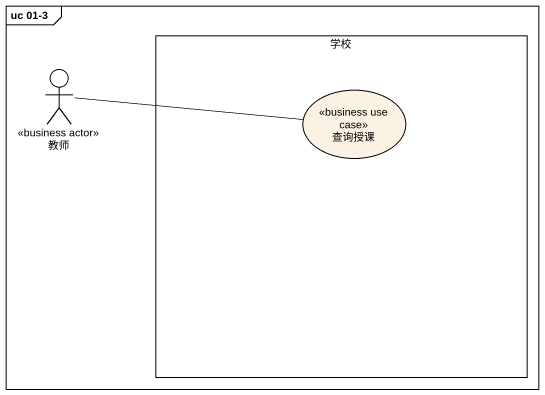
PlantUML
@startuml
mainframe uc 01-3
rectangle 学校 {
  usecase 查询授课 <<business use case>>
}
actor 教师 <<business actor>>
教师 -right- 查询授课
@enduml
